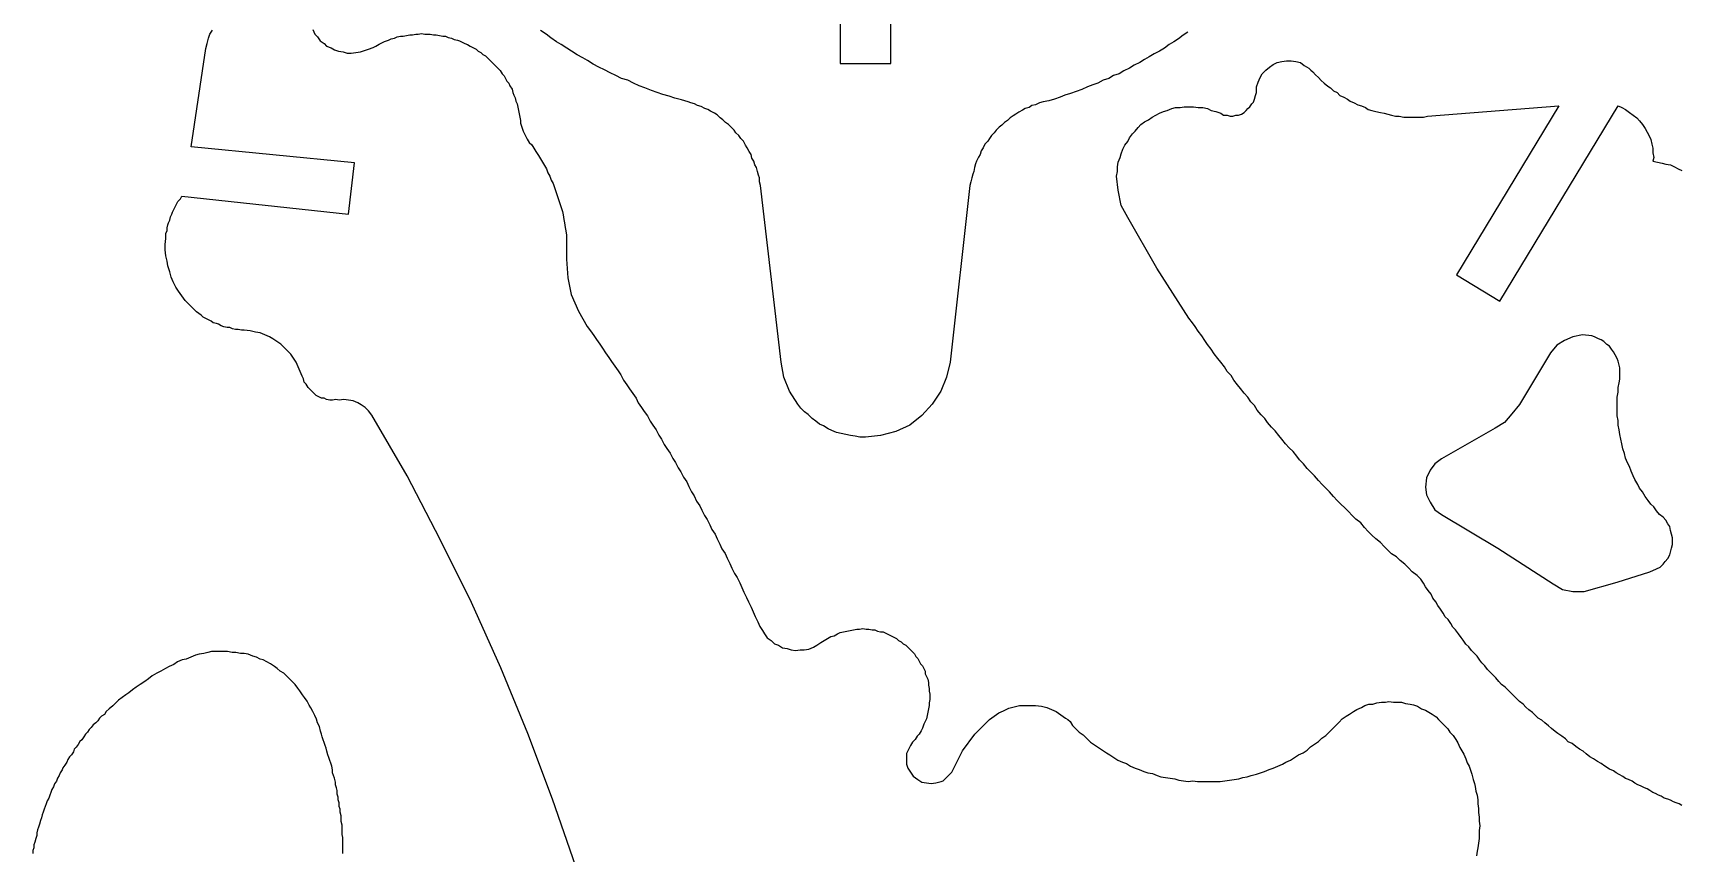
# Model space of a CAD drawing. Extents: x 2 to 225, y 2 to 117.
# Drawn here: x 61.35 to 110.46, y 40.23 to 64.68 of the extents above; entities that cross this region are included whole.
import ezdxf

# ---------------------------------------------------------------- set-up
doc = ezdxf.new("R2010")
doc.units = 0
doc.layers.add('DEFAULT_LAYER', color=1, linetype='CONTINUOUS')

msp = doc.modelspace()

# ---------------------------------------------------------------- linework, layer by layer
at = {"layer": 'DEFAULT_LAYER'}
for points in [[(85.42, 67.641), (85.42, 63.775), (86.932, 63.775), (86.932, 67.641)], [(77.534, 39.833), (76.841, 41.834), (76.108, 43.794), (75.296, 45.755), (74.425, 47.696), (73.494, 49.577), (72.504, 51.478), (71.454, 53.281), (71.355, 53.419), (71.256, 53.518), (71.137, 53.598), (71.038, 53.657), (70.899, 53.716), (70.761, 53.736), (70.622, 53.756), (70.484, 53.736), (70.385, 53.756), (70.286, 53.736), (70.206, 53.736), (70.107, 53.756), (70.028, 53.796), (69.949, 53.796), (69.87, 53.835), (69.79, 53.875), (69.731, 53.934), (69.672, 53.994), (69.612, 54.053), (69.553, 54.112), (69.493, 54.212), (69.434, 54.271), (69.414, 54.37), (69.375, 54.449), (69.315, 54.588), (69.256, 54.726), (69.196, 54.865), (69.117, 54.984), (69.038, 55.103), (68.939, 55.202), (68.84, 55.301), (68.741, 55.4), (68.622, 55.479), (68.503, 55.558), (68.404, 55.618), (68.265, 55.677), (68.127, 55.736), (67.988, 55.756), (67.83, 55.796), (67.652, 55.816), (67.572, 55.816), (67.473, 55.835), (67.394, 55.835), (67.295, 55.855), (67.216, 55.895), (67.137, 55.895), (67.038, 55.915), (66.958, 55.954), (66.879, 55.994), (66.82, 56.014), (66.721, 56.034), (66.661, 56.093), (66.582, 56.133), (66.503, 56.172), (66.424, 56.212), (66.364, 56.271), (66.226, 56.37), (66.127, 56.469), (66.008, 56.588), (65.889, 56.707), (65.79, 56.846), (65.691, 56.984), (65.612, 57.103), (65.532, 57.261), (65.473, 57.4), (65.433, 57.558), (65.374, 57.737), (65.354, 57.875), (65.315, 58.034), (65.295, 58.212), (65.295, 58.37), (65.315, 58.549), (65.315, 58.707), (65.354, 58.786), (65.354, 58.866), (65.374, 58.965), (65.394, 59.024), (65.433, 59.103), (65.453, 59.202), (65.493, 59.281), (65.513, 59.341), (65.552, 59.42), (65.592, 59.499), (65.631, 59.579), (65.671, 59.658), (65.75, 59.737), (65.79, 59.816), (70.761, 59.281), (70.939, 60.806), (66.067, 61.282), (66.503, 64.213), (66.503, 64.213), (66.542, 64.371), (66.582, 64.53), (66.622, 64.648), (66.701, 64.767)], [(69.691, 64.787), (69.751, 64.648), (69.83, 64.569), (69.909, 64.45), (70.028, 64.371), (70.107, 64.292), (70.246, 64.233), (70.345, 64.173), (70.464, 64.134), (70.602, 64.114), (70.721, 64.074), (70.84, 64.074), (70.979, 64.094), (71.117, 64.114), (71.236, 64.153), (71.355, 64.193), (71.494, 64.252), (71.573, 64.292), (71.672, 64.351), (71.751, 64.391), (71.83, 64.431), (71.949, 64.47), (72.028, 64.51), (72.127, 64.53), (72.207, 64.569), (72.306, 64.589), (72.385, 64.589), (72.484, 64.609), (72.583, 64.629), (72.662, 64.629), (72.761, 64.648), (72.84, 64.648), (72.939, 64.668), (73.038, 64.648), (73.118, 64.648), (73.197, 64.648), (73.296, 64.629), (73.375, 64.629), (73.474, 64.609), (73.573, 64.589), (73.652, 64.589), (73.732, 64.549), (73.831, 64.53), (73.91, 64.49), (74.009, 64.47), (74.068, 64.45), (74.147, 64.411), (74.227, 64.371), (74.306, 64.332), (74.385, 64.292), (74.464, 64.252), (74.563, 64.193), (74.623, 64.134), (74.702, 64.094), (74.761, 64.035), (74.841, 63.995), (74.9, 63.936), (74.959, 63.876), (75.039, 63.797), (75.098, 63.737), (75.157, 63.678), (75.217, 63.619), (75.276, 63.559), (75.336, 63.46), (75.395, 63.401), (75.435, 63.322), (75.474, 63.242), (75.534, 63.183), (75.573, 63.104), (75.633, 63.005), (75.653, 62.906), (75.692, 62.826), (75.732, 62.747), (75.752, 62.648), (75.791, 62.569), (75.811, 62.47), (75.831, 62.371), (75.851, 62.272), (75.87, 62.173), (75.89, 62.074), (75.89, 61.995), (75.969, 61.757), (76.088, 61.519), (76.148, 61.42), (76.227, 61.341), (76.286, 61.242), (76.346, 61.143), (76.425, 61.024), (76.484, 60.925), (76.544, 60.826), (76.603, 60.727), (76.663, 60.628), (76.702, 60.509), (76.762, 60.41), (76.801, 60.291), (76.861, 60.192), (76.9, 60.074), (76.94, 59.955), (76.979, 59.836), (77.019, 59.717), (77.059, 59.598), (77.098, 59.48), (77.138, 59.361), (77.158, 59.262), (77.177, 59.123), (77.197, 59.024), (77.217, 58.885), (77.237, 58.786), (77.257, 58.648), (77.257, 58.529), (77.257, 58.41), (77.257, 58.291), (77.257, 58.172), (77.257, 58.054), (77.257, 57.935), (77.296, 57.38), (77.395, 56.885), (77.613, 56.39), (77.871, 55.934), (77.97, 55.796), (78.069, 55.657), (78.148, 55.538), (78.247, 55.4), (78.326, 55.281), (78.425, 55.142), (78.524, 55.004), (78.603, 54.885), (78.702, 54.746), (78.801, 54.608), (78.881, 54.489), (78.96, 54.33), (79.059, 54.192), (79.138, 54.073), (79.237, 53.934), (79.336, 53.796), (79.396, 53.657), (79.495, 53.518), (79.574, 53.4), (79.673, 53.261), (79.752, 53.102), (79.831, 52.984), (79.93, 52.845), (80.01, 52.687), (80.089, 52.568), (80.168, 52.409), (80.247, 52.29), (80.346, 52.152), (80.425, 51.993), (80.505, 51.875), (80.584, 51.716), (80.663, 51.597), (80.742, 51.439), (80.841, 51.3), (80.901, 51.162), (80.98, 51.003), (81.059, 50.884), (81.138, 50.726), (81.237, 50.587), (81.297, 50.449), (81.376, 50.29), (81.455, 50.171), (81.534, 50.013), (81.594, 49.874), (81.693, 49.736), (81.752, 49.597), (81.832, 49.439), (81.891, 49.3), (81.99, 49.161), (82.049, 49.023), (82.129, 48.864), (82.188, 48.726), (82.267, 48.567), (82.346, 48.448), (82.426, 48.29), (82.485, 48.151), (82.545, 48.013), (82.624, 47.854), (82.683, 47.716), (82.762, 47.557), (82.822, 47.419), (82.881, 47.28), (82.96, 47.121), (83.02, 46.983), (83.099, 46.864), (83.158, 46.765), (83.238, 46.646), (83.356, 46.567), (83.456, 46.468), (83.574, 46.428), (83.693, 46.349), (83.832, 46.329), (83.951, 46.29), (84.089, 46.27), (84.228, 46.29), (84.347, 46.29), (84.485, 46.31), (84.624, 46.369), (84.723, 46.428), (84.842, 46.508), (84.941, 46.567), (85.04, 46.626), (85.139, 46.686), (85.238, 46.706), (85.337, 46.765), (85.416, 46.805), (85.515, 46.824), (85.614, 46.844), (85.713, 46.864), (85.812, 46.884), (85.911, 46.904), (85.99, 46.904), (86.09, 46.923), (86.189, 46.904), (86.268, 46.904), (86.367, 46.884), (86.446, 46.884), (86.525, 46.844), (86.624, 46.824), (86.703, 46.824), (86.783, 46.785), (86.862, 46.745), (86.941, 46.706), (87.02, 46.666), (87.1, 46.626), (87.159, 46.567), (87.238, 46.527), (87.298, 46.468), (87.377, 46.428), (87.436, 46.369), (87.496, 46.31), (87.555, 46.25), (87.634, 46.171), (87.674, 46.092), (87.733, 46.032), (87.773, 45.953), (87.813, 45.874), (87.872, 45.814), (87.912, 45.735), (87.951, 45.656), (87.951, 45.577), (87.991, 45.498), (88.03, 45.418), (88.05, 45.319), (88.05, 45.24), (88.07, 45.141), (88.07, 45.062), (88.09, 44.963), (88.09, 44.884), (88.09, 44.804), (88.07, 44.705), (88.07, 44.626), (88.05, 44.527), (88.03, 44.428), (88.011, 44.329), (87.991, 44.23), (87.951, 44.151), (87.912, 44.072), (87.872, 43.953), (87.832, 43.874), (87.773, 43.775), (87.713, 43.715), (87.654, 43.616), (87.575, 43.537), (87.515, 43.438), (87.476, 43.359), (87.436, 43.279), (87.397, 43.2), (87.397, 43.121), (87.397, 43.042), (87.397, 42.883), (87.436, 42.765), (87.515, 42.646), (87.595, 42.527), (87.733, 42.428), (87.852, 42.349), (87.991, 42.329), (88.129, 42.309), (88.268, 42.329), (88.426, 42.368), (88.486, 42.388), (88.545, 42.448), (88.605, 42.507), (88.684, 42.586), (88.743, 42.646), (88.783, 42.725), (89.06, 43.279), (89.436, 43.775), (89.872, 44.21), (90.011, 44.309), (90.149, 44.408), (90.288, 44.468), (90.447, 44.547), (90.605, 44.587), (90.763, 44.626), (90.922, 44.626), (91.08, 44.626), (91.239, 44.626), (91.417, 44.606), (91.575, 44.567), (91.714, 44.507), (91.853, 44.448), (91.991, 44.349), (92.13, 44.25), (92.209, 44.21), (92.269, 44.151), (92.348, 44.032), (92.447, 43.933), (92.546, 43.834), (92.665, 43.755), (92.764, 43.656), (92.882, 43.537), (93.001, 43.458), (93.12, 43.378), (93.239, 43.299), (93.358, 43.22), (93.457, 43.161), (93.576, 43.081), (93.694, 43.002), (93.833, 42.943), (93.952, 42.903), (94.071, 42.824), (94.209, 42.765), (94.328, 42.725), (94.467, 42.665), (94.586, 42.626), (94.724, 42.606), (94.863, 42.547), (94.982, 42.507), (95.12, 42.487), (95.259, 42.467), (95.398, 42.448), (95.516, 42.408), (95.655, 42.388), (95.794, 42.368), (95.932, 42.388), (96.071, 42.368), (96.19, 42.368), (96.348, 42.368), (96.467, 42.368), (96.626, 42.368), (96.744, 42.368), (96.883, 42.388), (97.022, 42.408), (97.16, 42.428), (97.299, 42.448), (97.418, 42.487), (97.556, 42.507), (97.675, 42.547), (97.834, 42.586), (97.952, 42.626), (98.071, 42.665), (98.21, 42.725), (98.329, 42.765), (98.467, 42.824), (98.606, 42.883), (98.705, 42.943), (98.844, 43.002), (98.962, 43.081), (99.081, 43.161), (99.22, 43.22), (99.339, 43.299), (99.438, 43.398), (99.557, 43.477), (99.675, 43.557), (99.774, 43.656), (99.893, 43.735), (99.992, 43.834), (100.091, 43.933), (100.21, 44.052), (100.289, 44.131), (100.388, 44.23), (100.507, 44.309), (100.606, 44.369), (100.725, 44.448), (100.824, 44.507), (100.963, 44.567), (101.062, 44.626), (101.181, 44.666), (101.299, 44.666), (101.418, 44.705), (101.557, 44.725), (101.676, 44.725), (101.775, 44.745), (101.913, 44.725), (102.032, 44.725), (102.151, 44.725), (102.27, 44.686), (102.408, 44.666), (102.507, 44.646), (102.626, 44.606), (102.745, 44.527), (102.864, 44.488), (102.963, 44.428), (103.062, 44.369), (103.181, 44.289), (103.26, 44.21), (103.359, 44.111), (103.438, 44.032), (103.537, 43.933), (103.597, 43.834), (103.696, 43.735), (103.775, 43.616), (103.834, 43.517), (103.894, 43.378), (103.953, 43.279), (104.013, 43.18), (104.072, 43.042), (104.112, 42.923), (104.171, 42.824), (104.211, 42.705), (104.25, 42.586), (104.29, 42.428), (104.329, 42.309), (104.349, 42.21), (104.369, 42.071), (104.409, 41.953), (104.428, 41.814), (104.428, 41.695), (104.448, 41.556), (104.448, 41.438), (104.468, 41.299), (104.468, 41.18), (104.488, 41.042), (104.468, 40.903), (104.468, 40.784), (104.468, 40.665), (104.448, 40.527), (104.428, 40.388), (104.409, 40.289), (104.389, 40.15)], [(95.782, 64.7), (95.642, 64.616), (95.502, 64.504), (95.362, 64.42), (95.222, 64.336), (95.082, 64.224), (94.942, 64.14), (94.774, 64.056), (94.634, 63.972), (94.494, 63.887), (94.354, 63.803), (94.186, 63.719), (94.046, 63.635), (93.878, 63.551), (93.738, 63.467), (93.57, 63.411), (93.43, 63.327), (93.262, 63.271), (93.094, 63.187), (92.954, 63.131), (92.786, 63.075), (92.618, 62.991), (92.449, 62.935), (92.281, 62.879), (92.113, 62.823), (91.973, 62.767), (91.805, 62.711), (91.637, 62.655), (91.469, 62.627), (91.357, 62.599), (91.245, 62.543), (91.133, 62.515), (91.049, 62.459), (90.937, 62.431), (90.853, 62.375), (90.741, 62.319), (90.657, 62.263), (90.573, 62.207), (90.489, 62.151), (90.405, 62.067), (90.321, 62.011), (90.237, 61.927), (90.153, 61.871), (90.069, 61.787), (90.013, 61.703), (89.929, 61.619), (89.873, 61.535), (89.817, 61.451), (89.733, 61.367), (89.677, 61.255), (89.621, 61.171), (89.593, 61.059), (89.537, 60.975), (89.481, 60.863), (89.453, 60.779), (89.425, 60.667), (89.397, 60.555), (89.369, 60.471), (89.341, 60.359), (89.313, 60.246), (89.285, 60.134), (88.696, 54.869), (88.584, 54.421), (88.416, 54.001), (88.164, 53.609), (87.856, 53.273), (87.492, 52.992), (87.072, 52.796), (86.624, 52.684), (86.176, 52.628), (86.008, 52.628), (85.868, 52.656), (85.728, 52.684), (85.588, 52.712), (85.448, 52.74), (85.307, 52.768), (85.167, 52.824), (85.055, 52.88), (84.915, 52.964), (84.803, 53.02), (84.691, 53.104), (84.579, 53.189), (84.467, 53.301), (84.355, 53.385), (84.243, 53.497), (84.159, 53.609), (83.907, 54.001), (83.739, 54.421), (83.655, 54.869), (83.039, 60.134), (83.011, 60.246), (83.011, 60.359), (82.983, 60.443), (82.955, 60.555), (82.927, 60.667), (82.871, 60.751), (82.843, 60.863), (82.787, 60.947), (82.759, 61.059), (82.703, 61.143), (82.647, 61.255), (82.591, 61.339), (82.535, 61.451), (82.451, 61.535), (82.395, 61.619), (82.311, 61.703), (82.255, 61.787), (82.171, 61.871), (82.087, 61.955), (82.003, 62.011), (81.919, 62.095), (81.835, 62.151), (81.75, 62.235), (81.666, 62.291), (81.554, 62.347), (81.47, 62.403), (81.386, 62.431), (81.274, 62.487), (81.162, 62.515), (81.078, 62.571), (80.966, 62.599), (80.882, 62.627), (80.686, 62.683), (80.49, 62.739), (80.322, 62.795), (80.126, 62.851), (79.958, 62.907), (79.79, 62.963), (79.594, 63.047), (79.426, 63.103), (79.258, 63.187), (79.09, 63.271), (78.894, 63.327), (78.726, 63.411), (78.558, 63.495), (78.39, 63.579), (78.222, 63.663), (78.053, 63.747), (77.885, 63.859), (77.745, 63.944), (77.577, 64.028), (77.409, 64.14), (77.269, 64.224), (77.101, 64.336), (76.961, 64.42), (76.793, 64.532), (76.653, 64.644), (76.485, 64.756)], [(110.513, 41.644), (110.429, 41.7), (110.345, 41.728), (110.261, 41.756), (110.177, 41.812), (110.093, 41.84), (109.981, 41.868), (109.897, 41.924), (109.813, 41.952), (109.729, 42.008), (109.645, 42.036), (109.561, 42.092), (109.477, 42.148), (109.393, 42.176), (109.281, 42.232), (109.197, 42.26), (109.113, 42.316), (109.029, 42.372), (108.917, 42.428), (108.833, 42.456), (108.749, 42.512), (108.637, 42.568), (108.553, 42.624), (108.469, 42.68), (108.357, 42.736), (108.217, 42.82), (108.105, 42.904), (107.993, 42.96), (107.881, 43.044), (107.768, 43.1), (107.656, 43.184), (107.572, 43.268), (107.46, 43.324), (107.348, 43.408), (107.236, 43.492), (107.124, 43.548), (107.04, 43.632), (106.928, 43.716), (106.816, 43.8), (106.732, 43.856), (106.62, 43.94), (106.536, 44.025), (106.424, 44.109), (106.34, 44.193), (106.228, 44.249), (106.144, 44.333), (106.06, 44.417), (105.948, 44.501), (105.864, 44.585), (105.78, 44.669), (105.668, 44.753), (105.584, 44.837), (105.5, 44.921), (105.416, 45.005), (105.332, 45.089), (105.248, 45.173), (105.136, 45.257), (105.052, 45.341), (104.968, 45.453), (104.884, 45.537), (104.8, 45.621), (104.716, 45.705), (104.632, 45.817), (104.548, 45.901), (104.492, 45.985), (104.408, 46.097), (104.324, 46.181), (104.24, 46.265), (104.155, 46.377), (104.071, 46.461), (103.987, 46.573), (103.931, 46.657), (103.847, 46.769), (103.763, 46.881), (103.679, 46.965), (103.623, 47.077), (103.539, 47.189), (103.455, 47.273), (103.399, 47.385), (103.315, 47.497), (103.231, 47.61), (103.175, 47.722), (103.091, 47.834), (103.035, 47.946), (102.951, 48.058), (102.867, 48.17), (102.811, 48.282), (102.727, 48.394), (102.615, 48.506), (102.475, 48.618), (102.363, 48.73), (102.251, 48.842), (102.111, 48.954), (101.999, 49.066), (101.859, 49.15), (101.747, 49.262), (101.635, 49.374), (101.523, 49.486), (101.383, 49.598), (101.271, 49.71), (101.159, 49.822), (101.047, 49.934), (100.935, 50.074), (100.795, 50.186), (100.683, 50.298), (100.57, 50.41), (100.458, 50.522), (100.346, 50.634), (100.234, 50.746), (100.122, 50.858), (100.01, 50.998), (99.898, 51.11), (99.786, 51.223), (99.674, 51.335), (99.562, 51.475), (99.45, 51.587), (99.338, 51.699), (99.226, 51.839), (99.114, 51.951), (99.03, 52.063), (98.918, 52.203), (98.806, 52.315), (98.694, 52.427), (98.582, 52.567), (98.498, 52.679), (98.386, 52.819), (98.274, 52.931), (98.162, 53.071), (98.078, 53.183), (97.966, 53.295), (97.854, 53.435), (97.77, 53.575), (97.658, 53.687), (97.574, 53.827), (97.462, 53.939), (97.35, 54.079), (97.266, 54.191), (97.154, 54.331), (97.07, 54.471), (96.957, 54.583), (96.873, 54.723), (96.761, 54.864), (96.677, 54.976), (96.565, 55.116), (96.481, 55.256), (96.369, 55.396), (96.285, 55.508), (96.201, 55.648), (96.089, 55.788), (96.005, 55.928), (95.921, 56.04), (95.809, 56.18), (94.857, 57.664), (93.989, 59.177), (93.793, 59.541), (93.709, 59.989), (93.653, 60.409), (93.681, 60.549), (93.681, 60.689), (93.709, 60.829), (93.765, 60.969), (93.793, 61.081), (93.849, 61.221), (93.905, 61.333), (93.989, 61.445), (94.045, 61.557), (94.129, 61.669), (94.213, 61.753), (94.297, 61.865), (94.381, 61.949), (94.493, 62.034), (94.605, 62.09), (94.717, 62.174), (94.829, 62.23), (94.941, 62.286), (95.053, 62.342), (95.165, 62.37), (95.305, 62.426), (95.417, 62.454), (95.557, 62.454), (95.669, 62.482), (95.809, 62.482), (95.949, 62.482), (96.089, 62.454), (96.229, 62.454), (96.369, 62.426), (96.481, 62.37), (96.621, 62.342), (96.761, 62.286), (96.845, 62.23), (96.957, 62.23), (97.042, 62.202), (97.126, 62.202), (97.21, 62.23), (97.294, 62.23), (97.378, 62.258), (97.462, 62.314), (97.518, 62.37), (97.574, 62.426), (97.63, 62.482), (97.686, 62.566), (97.742, 62.622), (97.77, 62.706), (97.798, 62.818), (97.826, 62.902), (97.826, 62.986), (97.826, 63.07), (97.882, 63.21), (97.938, 63.35), (97.994, 63.462), (98.106, 63.574), (98.218, 63.658), (98.33, 63.742), (98.442, 63.798), (98.582, 63.826), (98.722, 63.854), (98.862, 63.854), (99.002, 63.826), (99.142, 63.798), (99.254, 63.714), (99.394, 63.63), (99.45, 63.574), (99.506, 63.518), (99.59, 63.434), (99.674, 63.35), (99.758, 63.266), (99.842, 63.182), (99.954, 63.098), (100.038, 63.042), (100.122, 62.958), (100.234, 62.902), (100.318, 62.818), (100.43, 62.762), (100.542, 62.706), (100.626, 62.65), (100.739, 62.594), (100.851, 62.538), (100.963, 62.51), (101.075, 62.454), (101.159, 62.398), (101.271, 62.37), (101.383, 62.342), (101.523, 62.314), (101.635, 62.286), (101.747, 62.258), (101.859, 62.23), (101.971, 62.202), (102.083, 62.202), (102.223, 62.174), (102.335, 62.174), (102.447, 62.174), (102.559, 62.174), (102.699, 62.174), (102.811, 62.174), (102.923, 62.202), (106.844, 62.51), (103.791, 57.468), (105.08, 56.684), (108.609, 62.51), (108.721, 62.454), (108.833, 62.398), (108.945, 62.314), (109.057, 62.23), (109.169, 62.146), (109.253, 62.062), (109.337, 61.949), (109.421, 61.837), (109.477, 61.725), (109.533, 61.613), (109.589, 61.501), (109.617, 61.361), (109.645, 61.249), (109.645, 61.109), (109.673, 60.969), (109.645, 60.857), (109.785, 60.829), (109.925, 60.801), (110.037, 60.773), (110.177, 60.745), (110.289, 60.689), (110.401, 60.633), (110.513, 60.577)], [(70.593, 40.219), (70.593, 40.331), (70.593, 40.415), (70.593, 40.499), (70.593, 40.611), (70.593, 40.695), (70.565, 40.779), (70.565, 40.891), (70.565, 40.975), (70.565, 41.059), (70.537, 41.171), (70.537, 41.255), (70.537, 41.339), (70.509, 41.451), (70.509, 41.535), (70.481, 41.619), (70.481, 41.731), (70.453, 41.815), (70.453, 41.899), (70.425, 41.983), (70.425, 42.095), (70.397, 42.179), (70.369, 42.263), (70.369, 42.347), (70.341, 42.459), (70.313, 42.543), (70.285, 42.627), (70.285, 42.711), (70.257, 42.824), (70.229, 42.908), (70.201, 42.992), (70.173, 43.076), (70.145, 43.16), (70.117, 43.272), (70.089, 43.356), (70.061, 43.44), (70.033, 43.524), (70.005, 43.608), (69.977, 43.692), (69.949, 43.776), (69.921, 43.86), (69.893, 44), (69.837, 44.112), (69.809, 44.224), (69.753, 44.336), (69.697, 44.448), (69.64, 44.56), (69.584, 44.644), (69.528, 44.756), (69.444, 44.868), (69.388, 44.952), (69.304, 45.064), (69.248, 45.148), (69.164, 45.26), (69.08, 45.344), (68.996, 45.428), (68.912, 45.512), (68.828, 45.596), (68.716, 45.652), (68.632, 45.736), (68.548, 45.792), (68.436, 45.876), (68.324, 45.932), (68.212, 45.988), (68.128, 46.016), (68.016, 46.072), (67.904, 46.1), (67.764, 46.156), (67.652, 46.184), (67.54, 46.184), (67.4, 46.212), (67.288, 46.212), (67.148, 46.24), (67.036, 46.24), (66.924, 46.24), (66.812, 46.24), (66.672, 46.24), (66.56, 46.212), (66.448, 46.184), (66.308, 46.156), (66.196, 46.128), (66.056, 46.072), (65.915, 46.016), (65.803, 45.988), (65.663, 45.932), (65.551, 45.848), (65.411, 45.792), (65.299, 45.736), (65.159, 45.652), (65.047, 45.596), (64.907, 45.512), (64.795, 45.428), (64.683, 45.344), (64.543, 45.26), (64.431, 45.176), (64.319, 45.092), (64.207, 45.008), (64.123, 44.952), (64.011, 44.868), (63.899, 44.784), (63.815, 44.7), (63.731, 44.616), (63.619, 44.532), (63.535, 44.448), (63.479, 44.364), (63.395, 44.308), (63.339, 44.252), (63.283, 44.168), (63.227, 44.112), (63.143, 44.056), (63.087, 43.972), (63.031, 43.916), (62.975, 43.832), (62.919, 43.776), (62.863, 43.692), (62.807, 43.608), (62.751, 43.552), (62.695, 43.468), (62.639, 43.384), (62.583, 43.328), (62.555, 43.244), (62.499, 43.16), (62.442, 43.104), (62.386, 43.02), (62.358, 42.936), (62.302, 42.852), (62.246, 42.768), (62.218, 42.711), (62.162, 42.627), (62.134, 42.543), (62.078, 42.459), (62.05, 42.375), (61.994, 42.291), (61.966, 42.207), (61.91, 42.123), (61.882, 42.039), (61.854, 41.955), (61.826, 41.871), (61.77, 41.787), (61.742, 41.703), (61.714, 41.619), (61.686, 41.535), (61.658, 41.451), (61.63, 41.367), (61.602, 41.283), (61.574, 41.199), (61.546, 41.087), (61.518, 41.003), (61.49, 40.919), (61.462, 40.835), (61.462, 40.751), (61.434, 40.667), (61.406, 40.555), (61.378, 40.471), (61.378, 40.387), (61.35, 40.303), (61.35, 40.219)]]:
    msp.add_lwpolyline(points, dxfattribs=at)
msp.add_lwpolyline([(108.665, 54.359), (108.665, 54.471), (108.665, 54.583), (108.665, 54.695), (108.637, 54.78), (108.609, 54.892), (108.581, 54.976), (108.525, 55.088), (108.469, 55.172), (108.413, 55.256), (108.357, 55.34), (108.273, 55.396), (108.189, 55.48), (108.105, 55.536), (108.021, 55.564), (107.909, 55.62), (107.824, 55.648), (107.544, 55.676), (107.264, 55.62), (107.012, 55.508), (106.788, 55.368), (106.592, 55.144), (105.668, 53.603), (105.444, 53.323), (105.22, 53.071), (104.94, 52.903), (103.343, 51.979), (103.147, 51.839), (103.007, 51.643), (102.895, 51.419), (102.867, 51.138), (102.895, 50.914), (103.007, 50.69), (103.147, 50.466), (103.343, 50.326), (105.024, 49.318), (106.676, 48.254), (106.956, 48.086), (107.264, 48.03), (107.6, 48.03), (108.581, 48.31), (109.561, 48.618), (109.757, 48.702), (109.869, 48.758), (109.953, 48.842), (110.009, 48.926), (110.093, 49.01), (110.149, 49.122), (110.177, 49.206), (110.205, 49.318), (110.233, 49.43), (110.233, 49.542), (110.233, 49.626), (110.205, 49.738), (110.177, 49.85), (110.149, 49.962), (110.093, 50.046), (110.037, 50.158), (109.953, 50.242), (109.841, 50.326), (109.757, 50.438), (109.673, 50.55), (109.589, 50.634), (109.505, 50.746), (109.421, 50.858), (109.337, 50.998), (109.253, 51.11), (109.197, 51.223), (109.113, 51.363), (109.057, 51.475), (109.001, 51.615), (108.945, 51.755), (108.889, 51.867), (108.833, 52.007), (108.805, 52.147), (108.749, 52.287), (108.721, 52.427), (108.693, 52.567), (108.665, 52.707), (108.637, 52.847), (108.609, 52.987), (108.609, 53.127), (108.581, 53.267), (108.581, 53.407), (108.581, 53.547), (108.581, 53.687), (108.581, 53.827), (108.609, 53.967), (108.609, 54.107), (108.637, 54.247), (108.665, 54.359)], close=True, dxfattribs=at)

doc.saveas('drawing.dxf')
